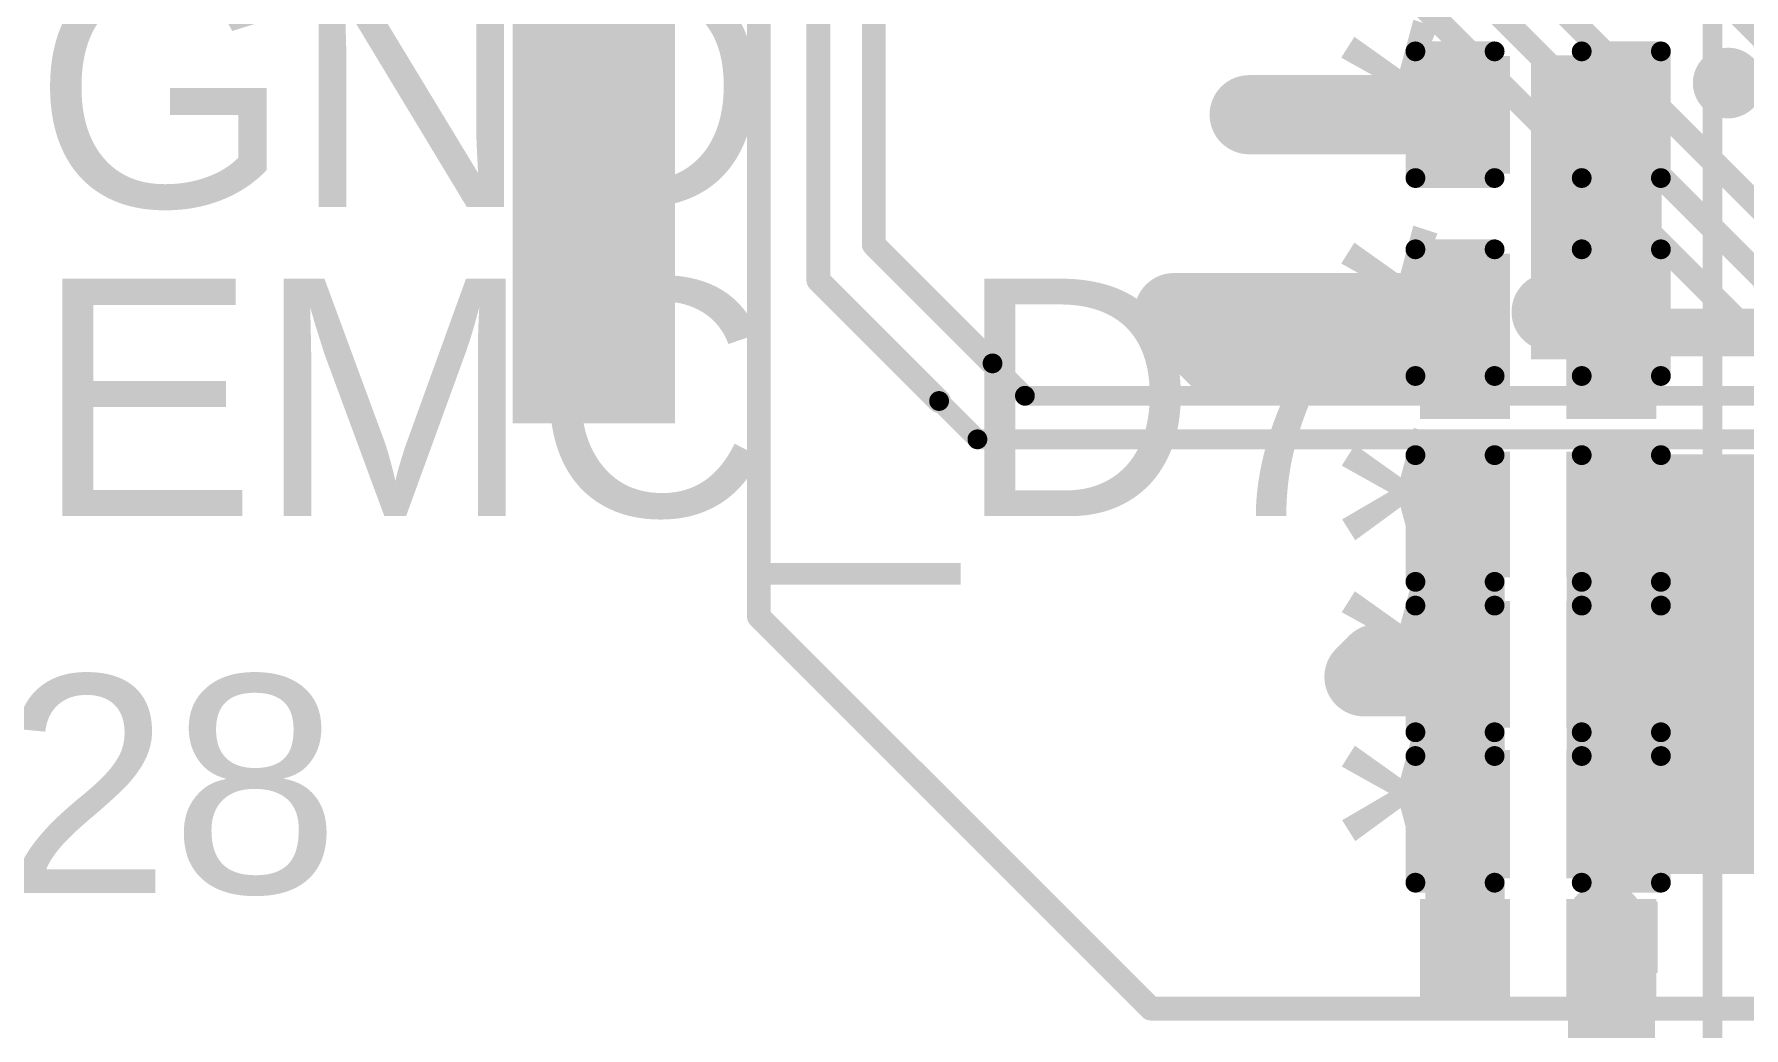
# Model space of a CAD drawing. Header units: millimetres. Extents: x -0.39 to 4.37, y -0.38 to 3.54.
# Drawn here: x 0.2079 to 0.6398, y 0.2082 to 0.4592 of the extents above; entities that cross this region are included whole.
import ezdxf

# ---------------------------------------------------------------- set-up
doc = ezdxf.new("R2010")
doc.units = ezdxf.units.MM
doc.header["$MEASUREMENT"] = 0
for name, color, linetype in [('BottomLayer', 5, 'Continuous'), ('BottomPaste', 16, 'Continuous'), ('BottomSolder', 6, 'Continuous'), ('TopLayer', 1, 'Continuous'), ('TopOverlay', 2, 'Continuous'), ('TopPaste', 8, 'Continuous'), ('TopSolder', 216, 'Continuous'), ('ViaHoleLayer', 16, 'Continuous')]:
    doc.layers.add(name, color=color, linetype=linetype)
doc.styles.add('Arial', font='', dxfattribs={"height": 0.2})
doc.styles.get('Arial').set_extended_font_data('Arial')

# ---------------------------------------------------------------- blocks, each defined once
blk = doc.blocks.new('C__0402_B_17')
at = {"layer": 'BottomLayer'}
for points in [[(-0.0095, 0.0125), (-0.0095, -0.0125), (-0.0275, -0.0125), (-0.0275, 0.0125)], [(0.0275, 0.0125), (0.0275, -0.0125), (0.0095, -0.0125), (0.0095, 0.0125)]]:
    blk.add_hatch(color=5, dxfattribs=at).paths.add_polyline_path(points)
at = {"layer": 'BottomPaste'}
for points in [[(-0.0095, 0.0125), (-0.0095, -0.0125), (-0.0275, -0.0125), (-0.0275, 0.0125)], [(0.0275, 0.0125), (0.0275, -0.0125), (0.0095, -0.0125), (0.0095, 0.0125)]]:
    blk.add_hatch(color=16, dxfattribs=at).paths.add_polyline_path(points)
at = {"layer": 'BottomSolder'}
for points in [[(-0.00714, 0.01486), (-0.00714, -0.01486), (-0.02986, -0.01486), (-0.02986, 0.01486)], [(0.02986, 0.01486), (0.02986, -0.01486), (0.00714, -0.01486), (0.00714, 0.01486)]]:
    blk.add_hatch(color=6, dxfattribs=at).paths.add_polyline_path(points)
blk = doc.blocks.new('C__0402_B_21')
at = {"layer": 'BottomLayer'}
for points in [[(-0.0095, 0.0125), (-0.0095, -0.0125), (-0.0275, -0.0125), (-0.0275, 0.0125)], [(0.0275, 0.0125), (0.0275, -0.0125), (0.0095, -0.0125), (0.0095, 0.0125)]]:
    blk.add_hatch(color=5, dxfattribs=at).paths.add_polyline_path(points)
at = {"layer": 'BottomPaste'}
for points in [[(-0.0095, 0.0125), (-0.0095, -0.0125), (-0.0275, -0.0125), (-0.0275, 0.0125)], [(0.0275, 0.0125), (0.0275, -0.0125), (0.0095, -0.0125), (0.0095, 0.0125)]]:
    blk.add_hatch(color=16, dxfattribs=at).paths.add_polyline_path(points)
at = {"layer": 'BottomSolder'}
for points in [[(-0.00714, 0.01486), (-0.00714, -0.01486), (-0.02986, -0.01486), (-0.02986, 0.01486)], [(0.02986, 0.01486), (0.02986, -0.01486), (0.00714, -0.01486), (0.00714, 0.01486)]]:
    blk.add_hatch(color=6, dxfattribs=at).paths.add_polyline_path(points)
blk = doc.blocks.new('C__0402_33')
at = {"layer": 'TopLayer'}
for points in [[(-0.0275, -0.0125), (-0.0275, 0.0125), (-0.0095, 0.0125), (-0.0095, -0.0125)], [(0.0095, -0.0125), (0.0095, 0.0125), (0.0275, 0.0125), (0.0275, -0.0125)]]:
    blk.add_hatch(color=1, dxfattribs=at).paths.add_polyline_path(points)
at = {"layer": 'TopPaste'}
for points in [[(-0.0275, -0.0125), (-0.0275, 0.0125), (-0.0095, 0.0125), (-0.0095, -0.0125)], [(0.0095, -0.0125), (0.0095, 0.0125), (0.0275, 0.0125), (0.0275, -0.0125)]]:
    blk.add_hatch(color=8, dxfattribs=at).paths.add_polyline_path(points)
at = {"layer": 'TopSolder'}
for points in [[(-0.02986, -0.01486), (-0.02986, 0.01486), (-0.00714, 0.01486), (-0.00714, -0.01486)], [(0.00714, -0.01486), (0.00714, 0.01486), (0.02986, 0.01486), (0.02986, -0.01486)]]:
    blk.add_hatch(color=216, dxfattribs=at).paths.add_polyline_path(points)
at = {"layer": 'TopOverlay', "const_width": 0.005}
for points in [[(-0.011, 0.016), (-0.031, 0.016)], [(-0.031, 0.016), (-0.031, -0.016)], [(0.031, 0.016), (0.011, 0.016)], [(0.031, 0.016), (0.031, -0.016)], [(-0.011, -0.016), (-0.031, -0.016)], [(0.031, -0.016), (0.011, -0.016)]]:
    blk.add_lwpolyline(points, dxfattribs=at)
at = {"layer": 'TopOverlay', "const_width": 0.0025}
for points in [[(-0.03225, 0.016, 1), (-0.02975, 0.016, 1)], [(-0.03225, 0.016, 1), (-0.02975, 0.016, 1)], [(-0.01225, 0.016, 1), (-0.00975, 0.016, 1)], [(0.00975, 0.016, 1), (0.01225, 0.016, 1)], [(0.02975, 0.016, 1), (0.03225, 0.016, 1)], [(0.02975, 0.016, 1), (0.03225, 0.016, 1)], [(-0.03225, -0.016, 1), (-0.02975, -0.016, 1)], [(-0.03225, -0.016, 1), (-0.02975, -0.016, 1)], [(-0.01225, -0.016, 1), (-0.00975, -0.016, 1)], [(0.00975, -0.016, 1), (0.01225, -0.016, 1)], [(0.02975, -0.016, 1), (0.03225, -0.016, 1)], [(0.02975, -0.016, 1), (0.03225, -0.016, 1)]]:
    blk.add_lwpolyline(points, format="xyb", close=True, dxfattribs=at)
blk = doc.blocks.new('C__0402_B_283')
at = {"layer": 'BottomLayer'}
for points in [[(-0.0095, 0.0125), (-0.0095, -0.0125), (-0.0275, -0.0125), (-0.0275, 0.0125)], [(0.0275, 0.0125), (0.0275, -0.0125), (0.0095, -0.0125), (0.0095, 0.0125)]]:
    blk.add_hatch(color=5, dxfattribs=at).paths.add_polyline_path(points)
at = {"layer": 'BottomPaste'}
for points in [[(-0.0095, 0.0125), (-0.0095, -0.0125), (-0.0275, -0.0125), (-0.0275, 0.0125)], [(0.0275, 0.0125), (0.0275, -0.0125), (0.0095, -0.0125), (0.0095, 0.0125)]]:
    blk.add_hatch(color=16, dxfattribs=at).paths.add_polyline_path(points)
at = {"layer": 'BottomSolder'}
for points in [[(-0.00714, 0.01486), (-0.00714, -0.01486), (-0.02986, -0.01486), (-0.02986, 0.01486)], [(0.02986, 0.01486), (0.02986, -0.01486), (0.00714, -0.01486), (0.00714, 0.01486)]]:
    blk.add_hatch(color=6, dxfattribs=at).paths.add_polyline_path(points)
blk = doc.blocks.new('C__0402_B_285')
at = {"layer": 'BottomLayer'}
for points in [[(-0.0095, 0.0125), (-0.0095, -0.0125), (-0.0275, -0.0125), (-0.0275, 0.0125)], [(0.0275, 0.0125), (0.0275, -0.0125), (0.0095, -0.0125), (0.0095, 0.0125)]]:
    blk.add_hatch(color=5, dxfattribs=at).paths.add_polyline_path(points)
at = {"layer": 'BottomPaste'}
for points in [[(-0.0095, 0.0125), (-0.0095, -0.0125), (-0.0275, -0.0125), (-0.0275, 0.0125)], [(0.0275, 0.0125), (0.0275, -0.0125), (0.0095, -0.0125), (0.0095, 0.0125)]]:
    blk.add_hatch(color=16, dxfattribs=at).paths.add_polyline_path(points)
at = {"layer": 'BottomSolder'}
for points in [[(-0.00714, 0.01486), (-0.00714, -0.01486), (-0.02986, -0.01486), (-0.02986, 0.01486)], [(0.02986, 0.01486), (0.02986, -0.01486), (0.00714, -0.01486), (0.00714, 0.01486)]]:
    blk.add_hatch(color=6, dxfattribs=at).paths.add_polyline_path(points)
blk = doc.blocks.new('C__0402_287')
at = {"layer": 'TopLayer'}
for points in [[(-0.0275, -0.0125), (-0.0275, 0.0125), (-0.0095, 0.0125), (-0.0095, -0.0125)], [(0.0095, -0.0125), (0.0095, 0.0125), (0.0275, 0.0125), (0.0275, -0.0125)]]:
    blk.add_hatch(color=1, dxfattribs=at).paths.add_polyline_path(points)
at = {"layer": 'TopPaste'}
for points in [[(-0.0275, -0.0125), (-0.0275, 0.0125), (-0.0095, 0.0125), (-0.0095, -0.0125)], [(0.0095, -0.0125), (0.0095, 0.0125), (0.0275, 0.0125), (0.0275, -0.0125)]]:
    blk.add_hatch(color=8, dxfattribs=at).paths.add_polyline_path(points)
at = {"layer": 'TopSolder'}
for points in [[(-0.02986, -0.01486), (-0.02986, 0.01486), (-0.00714, 0.01486), (-0.00714, -0.01486)], [(0.00714, -0.01486), (0.00714, 0.01486), (0.02986, 0.01486), (0.02986, -0.01486)]]:
    blk.add_hatch(color=216, dxfattribs=at).paths.add_polyline_path(points)
at = {"layer": 'TopOverlay', "const_width": 0.005}
for points in [[(-0.031, 0.016), (-0.031, -0.016)], [(-0.011, 0.016), (-0.031, 0.016)], [(0.031, 0.016), (0.011, 0.016)], [(0.031, 0.016), (0.031, -0.016)], [(-0.011, -0.016), (-0.031, -0.016)], [(0.031, -0.016), (0.011, -0.016)]]:
    blk.add_lwpolyline(points, dxfattribs=at)
at = {"layer": 'TopOverlay', "const_width": 0.0025}
for points in [[(-0.03225, 0.016, 1), (-0.02975, 0.016, 1)], [(-0.03225, 0.016, 1), (-0.02975, 0.016, 1)], [(-0.01225, 0.016, 1), (-0.00975, 0.016, 1)], [(0.00975, 0.016, 1), (0.01225, 0.016, 1)], [(0.02975, 0.016, 1), (0.03225, 0.016, 1)], [(0.02975, 0.016, 1), (0.03225, 0.016, 1)], [(-0.03225, -0.016, 1), (-0.02975, -0.016, 1)], [(-0.03225, -0.016, 1), (-0.02975, -0.016, 1)], [(-0.01225, -0.016, 1), (-0.00975, -0.016, 1)], [(0.00975, -0.016, 1), (0.01225, -0.016, 1)], [(0.02975, -0.016, 1), (0.03225, -0.016, 1)], [(0.02975, -0.016, 1), (0.03225, -0.016, 1)]]:
    blk.add_lwpolyline(points, format="xyb", close=True, dxfattribs=at)
blk = doc.blocks.new('C__0402_289')
at = {"layer": 'TopLayer'}
for points in [[(-0.0275, -0.0125), (-0.0275, 0.0125), (-0.0095, 0.0125), (-0.0095, -0.0125)], [(0.0095, -0.0125), (0.0095, 0.0125), (0.0275, 0.0125), (0.0275, -0.0125)]]:
    blk.add_hatch(color=1, dxfattribs=at).paths.add_polyline_path(points)
at = {"layer": 'TopPaste'}
for points in [[(-0.0275, -0.0125), (-0.0275, 0.0125), (-0.0095, 0.0125), (-0.0095, -0.0125)], [(0.0095, -0.0125), (0.0095, 0.0125), (0.0275, 0.0125), (0.0275, -0.0125)]]:
    blk.add_hatch(color=8, dxfattribs=at).paths.add_polyline_path(points)
at = {"layer": 'TopSolder'}
for points in [[(-0.02986, -0.01486), (-0.02986, 0.01486), (-0.00714, 0.01486), (-0.00714, -0.01486)], [(0.00714, -0.01486), (0.00714, 0.01486), (0.02986, 0.01486), (0.02986, -0.01486)]]:
    blk.add_hatch(color=216, dxfattribs=at).paths.add_polyline_path(points)
at = {"layer": 'TopOverlay', "const_width": 0.005}
for points in [[(-0.031, 0.016), (-0.031, -0.016)], [(-0.011, 0.016), (-0.031, 0.016)], [(0.031, 0.016), (0.011, 0.016)], [(0.031, 0.016), (0.031, -0.016)], [(-0.011, -0.016), (-0.031, -0.016)], [(0.031, -0.016), (0.011, -0.016)]]:
    blk.add_lwpolyline(points, dxfattribs=at)
at = {"layer": 'TopOverlay', "const_width": 0.0025}
for points in [[(-0.03225, 0.016, 1), (-0.02975, 0.016, 1)], [(-0.03225, 0.016, 1), (-0.02975, 0.016, 1)], [(-0.01225, 0.016, 1), (-0.00975, 0.016, 1)], [(0.00975, 0.016, 1), (0.01225, 0.016, 1)], [(0.02975, 0.016, 1), (0.03225, 0.016, 1)], [(0.02975, 0.016, 1), (0.03225, 0.016, 1)], [(-0.03225, -0.016, 1), (-0.02975, -0.016, 1)], [(-0.03225, -0.016, 1), (-0.02975, -0.016, 1)], [(-0.01225, -0.016, 1), (-0.00975, -0.016, 1)], [(0.00975, -0.016, 1), (0.01225, -0.016, 1)], [(0.02975, -0.016, 1), (0.03225, -0.016, 1)], [(0.02975, -0.016, 1), (0.03225, -0.016, 1)]]:
    blk.add_lwpolyline(points, format="xyb", close=True, dxfattribs=at)
blk = doc.blocks.new('C__0402_291')
at = {"layer": 'TopLayer'}
for points in [[(-0.0275, -0.0125), (-0.0275, 0.0125), (-0.0095, 0.0125), (-0.0095, -0.0125)], [(0.0095, -0.0125), (0.0095, 0.0125), (0.0275, 0.0125), (0.0275, -0.0125)]]:
    blk.add_hatch(color=1, dxfattribs=at).paths.add_polyline_path(points)
at = {"layer": 'TopPaste'}
for points in [[(-0.0275, -0.0125), (-0.0275, 0.0125), (-0.0095, 0.0125), (-0.0095, -0.0125)], [(0.0095, -0.0125), (0.0095, 0.0125), (0.0275, 0.0125), (0.0275, -0.0125)]]:
    blk.add_hatch(color=8, dxfattribs=at).paths.add_polyline_path(points)
at = {"layer": 'TopSolder'}
for points in [[(-0.02986, -0.01486), (-0.02986, 0.01486), (-0.00714, 0.01486), (-0.00714, -0.01486)], [(0.00714, -0.01486), (0.00714, 0.01486), (0.02986, 0.01486), (0.02986, -0.01486)]]:
    blk.add_hatch(color=216, dxfattribs=at).paths.add_polyline_path(points)
at = {"layer": 'TopOverlay', "const_width": 0.005}
for points in [[(-0.031, 0.016), (-0.031, -0.016)], [(-0.011, 0.016), (-0.031, 0.016)], [(0.031, 0.016), (0.011, 0.016)], [(0.031, 0.016), (0.031, -0.016)], [(-0.011, -0.016), (-0.031, -0.016)], [(0.031, -0.016), (0.011, -0.016)]]:
    blk.add_lwpolyline(points, dxfattribs=at)
at = {"layer": 'TopOverlay', "const_width": 0.0025}
for points in [[(-0.03225, 0.016, 1), (-0.02975, 0.016, 1)], [(-0.03225, 0.016, 1), (-0.02975, 0.016, 1)], [(-0.01225, 0.016, 1), (-0.00975, 0.016, 1)], [(0.00975, 0.016, 1), (0.01225, 0.016, 1)], [(0.02975, 0.016, 1), (0.03225, 0.016, 1)], [(0.02975, 0.016, 1), (0.03225, 0.016, 1)], [(-0.03225, -0.016, 1), (-0.02975, -0.016, 1)], [(-0.03225, -0.016, 1), (-0.02975, -0.016, 1)], [(-0.01225, -0.016, 1), (-0.00975, -0.016, 1)], [(0.00975, -0.016, 1), (0.01225, -0.016, 1)], [(0.02975, -0.016, 1), (0.03225, -0.016, 1)], [(0.02975, -0.016, 1), (0.03225, -0.016, 1)]]:
    blk.add_lwpolyline(points, format="xyb", close=True, dxfattribs=at)
blk = doc.blocks.new('C__0402_B_353')
at = {"layer": 'BottomLayer'}
for points in [[(-0.0095, 0.0125), (-0.0095, -0.0125), (-0.0275, -0.0125), (-0.0275, 0.0125)], [(0.0275, 0.0125), (0.0275, -0.0125), (0.0095, -0.0125), (0.0095, 0.0125)]]:
    blk.add_hatch(color=5, dxfattribs=at).paths.add_polyline_path(points)
at = {"layer": 'BottomPaste'}
for points in [[(-0.0095, 0.0125), (-0.0095, -0.0125), (-0.0275, -0.0125), (-0.0275, 0.0125)], [(0.0275, 0.0125), (0.0275, -0.0125), (0.0095, -0.0125), (0.0095, 0.0125)]]:
    blk.add_hatch(color=16, dxfattribs=at).paths.add_polyline_path(points)
at = {"layer": 'BottomSolder'}
for points in [[(-0.00714, 0.01486), (-0.00714, -0.01486), (-0.02986, -0.01486), (-0.02986, 0.01486)], [(0.02986, 0.01486), (0.02986, -0.01486), (0.00714, -0.01486), (0.00714, 0.01486)]]:
    blk.add_hatch(color=6, dxfattribs=at).paths.add_polyline_path(points)
blk = doc.blocks.new('C__0402_357')
at = {"layer": 'TopLayer'}
for points in [[(-0.0275, -0.0125), (-0.0275, 0.0125), (-0.0095, 0.0125), (-0.0095, -0.0125)], [(0.0095, -0.0125), (0.0095, 0.0125), (0.0275, 0.0125), (0.0275, -0.0125)]]:
    blk.add_hatch(color=1, dxfattribs=at).paths.add_polyline_path(points)
at = {"layer": 'TopPaste'}
for points in [[(-0.0275, -0.0125), (-0.0275, 0.0125), (-0.0095, 0.0125), (-0.0095, -0.0125)], [(0.0095, -0.0125), (0.0095, 0.0125), (0.0275, 0.0125), (0.0275, -0.0125)]]:
    blk.add_hatch(color=8, dxfattribs=at).paths.add_polyline_path(points)
at = {"layer": 'TopSolder'}
for points in [[(-0.02986, -0.01486), (-0.02986, 0.01486), (-0.00714, 0.01486), (-0.00714, -0.01486)], [(0.00714, -0.01486), (0.00714, 0.01486), (0.02986, 0.01486), (0.02986, -0.01486)]]:
    blk.add_hatch(color=216, dxfattribs=at).paths.add_polyline_path(points)
at = {"layer": 'TopOverlay', "const_width": 0.005}
for points in [[(-0.031, 0.016), (-0.031, -0.016)], [(-0.011, 0.016), (-0.031, 0.016)], [(0.031, 0.016), (0.011, 0.016)], [(0.031, 0.016), (0.031, -0.016)], [(-0.011, -0.016), (-0.031, -0.016)], [(0.031, -0.016), (0.011, -0.016)]]:
    blk.add_lwpolyline(points, dxfattribs=at)
at = {"layer": 'TopOverlay', "const_width": 0.0025}
for points in [[(-0.03225, 0.016, 1), (-0.02975, 0.016, 1)], [(-0.03225, 0.016, 1), (-0.02975, 0.016, 1)], [(-0.01225, 0.016, 1), (-0.00975, 0.016, 1)], [(0.00975, 0.016, 1), (0.01225, 0.016, 1)], [(0.02975, 0.016, 1), (0.03225, 0.016, 1)], [(0.02975, 0.016, 1), (0.03225, 0.016, 1)], [(-0.03225, -0.016, 1), (-0.02975, -0.016, 1)], [(-0.03225, -0.016, 1), (-0.02975, -0.016, 1)], [(-0.01225, -0.016, 1), (-0.00975, -0.016, 1)], [(0.00975, -0.016, 1), (0.01225, -0.016, 1)], [(0.02975, -0.016, 1), (0.03225, -0.016, 1)], [(0.02975, -0.016, 1), (0.03225, -0.016, 1)]]:
    blk.add_lwpolyline(points, format="xyb", close=True, dxfattribs=at)
blk = doc.blocks.new('FBGA_178_SDRAM_368')
at = {"layer": 'TopOverlay', "const_width": 0.005}
blk.add_lwpolyline([(-0.216, 0.227), (0.219, 0.227)], dxfattribs=at)

msp = doc.modelspace()

# ---------------------------------------------------------------- hatches: boundary and pattern name
at = {"layer": 'BottomLayer'}
for points in [[(0.32882, 0.36082), (0.36982, 0.36082), (0.36982, 0.72382), (0.32882, 0.72382)], [(0.595, 0.247), (0.659, 0.247), (0.659, 0.353), (0.595, 0.353)], [(0.595, 0.222), (0.618, 0.222), (0.618, 0.24), (0.595, 0.24)]]:
    msp.add_hatch(color=5, dxfattribs=at).paths.add_polyline_path(points)
h = msp.add_hatch(color=5, dxfattribs=at)
edge = h.paths.add_edge_path()
edge.add_arc((0.63582, 0.44682), 0.00492, 0, 360)
h = msp.add_hatch(color=5, dxfattribs=at)
edge = h.paths.add_edge_path()
edge.add_arc((0.51482, 0.43882), 0.00591, 0, 360)
h = msp.add_hatch(color=5, dxfattribs=at)
edge = h.paths.add_edge_path()
edge.add_arc((0.49582, 0.38882), 0.00591, 0, 360)
h = msp.add_hatch(color=5, dxfattribs=at)
edge = h.paths.add_edge_path()
edge.add_arc((0.591, 0.389), 0.00591, 0, 360)
h = msp.add_hatch(color=5, dxfattribs=at)
edge = h.paths.add_edge_path()
edge.add_arc((0.61882, 0.33882), 0.00492, 0, 360)
h = msp.add_hatch(color=5, dxfattribs=at)
edge = h.paths.add_edge_path()
edge.add_arc((0.54382, 0.29682), 0.00492, 0, 360)
h = msp.add_hatch(color=5, dxfattribs=at)
edge = h.paths.add_edge_path()
edge.add_arc((0.60632, 0.26582), 0.00591, 0, 360)
h = msp.add_hatch(color=5, dxfattribs=at)
edge = h.paths.add_edge_path()
edge.add_arc((0.60482, 0.23489), 0.00591, 0, 360)
at = {"layer": 'BottomSolder'}
h = msp.add_hatch(color=6, dxfattribs=at)
edge = h.paths.add_edge_path()
edge.add_arc((0.63582, 0.44682), 0.00892, 0, 360)
h = msp.add_hatch(color=6, dxfattribs=at)
edge = h.paths.add_edge_path()
edge.add_arc((0.51482, 0.43882), 0.00991, 0, 360)
h = msp.add_hatch(color=6, dxfattribs=at)
edge = h.paths.add_edge_path()
edge.add_arc((0.49582, 0.38882), 0.00991, 0, 360)
h = msp.add_hatch(color=6, dxfattribs=at)
edge = h.paths.add_edge_path()
edge.add_arc((0.591, 0.389), 0.00991, 0, 360)
h = msp.add_hatch(color=6, dxfattribs=at)
edge = h.paths.add_edge_path()
edge.add_arc((0.61882, 0.33882), 0.00892, 0, 360)
h = msp.add_hatch(color=6, dxfattribs=at)
edge = h.paths.add_edge_path()
edge.add_arc((0.54382, 0.29682), 0.00892, 0, 360)
h = msp.add_hatch(color=6, dxfattribs=at)
edge = h.paths.add_edge_path()
edge.add_arc((0.60632, 0.26582), 0.00991, 0, 360)
h = msp.add_hatch(color=6, dxfattribs=at)
edge = h.paths.add_edge_path()
edge.add_arc((0.60482, 0.23489), 0.00991, 0, 360)
at = {"layer": 'TopLayer'}
for points in [[(0.586, 0.377), (0.619, 0.377), (0.619, 0.45382), (0.586, 0.45382)], [(0.59682, 0.37682), (0.619, 0.37682), (0.619, 0.45382), (0.59682, 0.45382)], [(0.59682, 0.248), (0.66182, 0.248), (0.66182, 0.34582), (0.59682, 0.34582)]]:
    msp.add_hatch(color=1, dxfattribs=at).paths.add_polyline_path(points)
h = msp.add_hatch(color=1, dxfattribs=at)
edge = h.paths.add_edge_path()
edge.add_arc((0.63582, 0.44682), 0.00492, 0, 360)
h = msp.add_hatch(color=1, dxfattribs=at)
edge = h.paths.add_edge_path()
edge.add_arc((0.51482, 0.43882), 0.00591, 0, 360)
h = msp.add_hatch(color=1, dxfattribs=at)
edge = h.paths.add_edge_path()
edge.add_arc((0.49582, 0.38882), 0.00591, 0, 360)
h = msp.add_hatch(color=1, dxfattribs=at)
edge = h.paths.add_edge_path()
edge.add_arc((0.591, 0.389), 0.00591, 0, 360)
h = msp.add_hatch(color=1, dxfattribs=at)
edge = h.paths.add_edge_path()
edge.add_arc((0.61882, 0.33882), 0.00492, 0, 360)
h = msp.add_hatch(color=1, dxfattribs=at)
edge = h.paths.add_edge_path()
edge.add_arc((0.54382, 0.29682), 0.00492, 0, 360)
h = msp.add_hatch(color=1, dxfattribs=at)
edge = h.paths.add_edge_path()
edge.add_arc((0.60632, 0.26582), 0.00591, 0, 360)
h = msp.add_hatch(color=1, dxfattribs=at)
edge = h.paths.add_edge_path()
edge.add_arc((0.60482, 0.23489), 0.00591, 0, 360)
at = {"layer": 'TopSolder'}
h = msp.add_hatch(color=216, dxfattribs=at)
edge = h.paths.add_edge_path()
edge.add_arc((0.63582, 0.44682), 0.00892, 0, 360)
h = msp.add_hatch(color=216, dxfattribs=at)
edge = h.paths.add_edge_path()
edge.add_arc((0.51482, 0.43882), 0.00991, 0, 360)
h = msp.add_hatch(color=216, dxfattribs=at)
edge = h.paths.add_edge_path()
edge.add_arc((0.49582, 0.38882), 0.00991, 0, 360)
h = msp.add_hatch(color=216, dxfattribs=at)
edge = h.paths.add_edge_path()
edge.add_arc((0.591, 0.389), 0.00991, 0, 360)
h = msp.add_hatch(color=216, dxfattribs=at)
edge = h.paths.add_edge_path()
edge.add_arc((0.61882, 0.33882), 0.00892, 0, 360)
h = msp.add_hatch(color=216, dxfattribs=at)
edge = h.paths.add_edge_path()
edge.add_arc((0.54382, 0.29682), 0.00892, 0, 360)
h = msp.add_hatch(color=216, dxfattribs=at)
edge = h.paths.add_edge_path()
edge.add_arc((0.60632, 0.26582), 0.00991, 0, 360)
h = msp.add_hatch(color=216, dxfattribs=at)
edge = h.paths.add_edge_path()
edge.add_arc((0.60482, 0.23489), 0.00991, 0, 360)
at = {"layer": 'ViaHoleLayer'}
h = msp.add_hatch(color=16, dxfattribs=at)
edge = h.paths.add_edge_path()
edge.add_arc((0.63582, 0.44682), 0.00394, 0, 360)
h = msp.add_hatch(color=16, dxfattribs=at)
edge = h.paths.add_edge_path()
edge.add_arc((0.51482, 0.43882), 0.00394, 0, 360)
h = msp.add_hatch(color=16, dxfattribs=at)
edge = h.paths.add_edge_path()
edge.add_arc((0.49582, 0.38882), 0.00394, 0, 360)
h = msp.add_hatch(color=16, dxfattribs=at)
edge = h.paths.add_edge_path()
edge.add_arc((0.591, 0.389), 0.00394, 0, 360)
h = msp.add_hatch(color=16, dxfattribs=at)
edge = h.paths.add_edge_path()
edge.add_arc((0.61882, 0.33882), 0.00394, 0, 360)
h = msp.add_hatch(color=16, dxfattribs=at)
edge = h.paths.add_edge_path()
edge.add_arc((0.54382, 0.29682), 0.00394, 0, 360)
h = msp.add_hatch(color=16, dxfattribs=at)
edge = h.paths.add_edge_path()
edge.add_arc((0.60632, 0.26582), 0.00394, 0, 360)
h = msp.add_hatch(color=16, dxfattribs=at)
edge = h.paths.add_edge_path()
edge.add_arc((0.60482, 0.23489), 0.00394, 0, 360)

# ---------------------------------------------------------------- linework, layer by layer
at = {"layer": 'BottomLayer'}
for points, const_width in [([(0.54, 0.485), (0.67, 0.355)], 0.006), ([(0.573, 0.486), (0.66927, 0.38973)], 0.006), ([(0.55882, 0.48318), (0.66608, 0.37592)], 0.006), ([(0.63082, 0.47181), (0.69632, 0.40631)], 0.006), ([(0.49582, 0.38882), (0.50782, 0.37682)], 0.02), ([(0.591, 0.389), (0.59764, 0.389)], 0.012), ([(0.59764, 0.389), (0.60632, 0.38032)], 0.012), ([(0.50782, 0.37682), (0.56932, 0.37682)], 0.02), ([(0.60632, 0.37682), (0.60632, 0.38032)], 0.012), ([(0.56932, 0.30116), (0.56932, 0.33882)], 0.02), ([(0.60632, 0.30116), (0.60632, 0.33682)], 0.018), ([(0.60632, 0.34382), (1.05118, 0.34382)], 0.006), ([(0.56932, 0.26349), (0.56932, 0.30116)], 0.02), ([(0.56933, 0.26349), (0.56933, 0.30115)], 0.02), ([(0.54382, 0.29682), (0.54715, 0.30015)], 0.02), ([(0.54715, 0.30015), (0.56832, 0.30015)], 0.02), ([(0.60632, 0.26582), (0.60632, 0.30116)], 0.018), ([(0.56932, 0.22582), (0.56932, 0.26349)], 0.02), ([(0.60632, 0.26349), (0.60632, 0.26582)], 0.02), ([(0.60632, 0.26199), (0.60632, 0.26349)], 0.02), ([(0.60632, 0.26199), (0.60732, 0.26099)], 0.02), ([(0.60732, 0.26099), (0.61487, 0.26099)], 0.02), ([(0.60632, 0.18532), (0.60632, 0.22582)], 0.022)]:
    msp.add_lwpolyline(points, dxfattribs=dict(at, const_width=const_width))
for points, const_width in [([(0.49082, 0.38882, 1), (0.50082, 0.38882, 1)], 0.01), ([(0.588, 0.389, 1), (0.594, 0.389, 1)], 0.006), ([(0.59464, 0.389, 1), (0.60064, 0.389, 1)], 0.006), ([(0.59464, 0.389, 1), (0.60064, 0.389, 1)], 0.006), ([(0.50282, 0.37682, 1), (0.51282, 0.37682, 1)], 0.01), ([(0.50282, 0.37682, 1), (0.51282, 0.37682, 1)], 0.01), ([(0.56432, 0.37682, 1), (0.57432, 0.37682, 1)], 0.01), ([(0.60332, 0.38032, 1), (0.60932, 0.38032, 1)], 0.006), ([(0.60332, 0.38032, 1), (0.60932, 0.38032, 1)], 0.006), ([(0.60332, 0.37682, 1), (0.60932, 0.37682, 1)], 0.006), ([(0.56432, 0.33882, 1), (0.57432, 0.33882, 1)], 0.01), ([(0.60182, 0.33682, 1), (0.61082, 0.33682, 1)], 0.009), ([(0.60482, 0.34382, 1), (0.60782, 0.34382, 1)], 0.003), ([(0.56432, 0.30116, 1), (0.57432, 0.30116, 1)], 0.01), ([(0.56432, 0.30116, 1), (0.57432, 0.30116, 1)], 0.01), ([(0.56433, 0.30115, 1), (0.57433, 0.30115, 1)], 0.01), ([(0.53882, 0.29682, 1), (0.54882, 0.29682, 1)], 0.01), ([(0.54215, 0.30015, 1), (0.55215, 0.30015, 1)], 0.01), ([(0.54215, 0.30015, 1), (0.55215, 0.30015, 1)], 0.01), ([(0.56332, 0.30015, 1), (0.57332, 0.30015, 1)], 0.01), ([(0.60182, 0.30116, 1), (0.61082, 0.30116, 1)], 0.009), ([(0.60182, 0.30116, 1), (0.61082, 0.30116, 1)], 0.009), ([(0.56432, 0.26349, 1), (0.57432, 0.26349, 1)], 0.01), ([(0.56432, 0.26349, 1), (0.57432, 0.26349, 1)], 0.01), ([(0.56433, 0.26349, 1), (0.57433, 0.26349, 1)], 0.01), ([(0.60132, 0.26582, 1), (0.61132, 0.26582, 1)], 0.01), ([(0.60132, 0.26349, 1), (0.61132, 0.26349, 1)], 0.01), ([(0.60132, 0.26349, 1), (0.61132, 0.26349, 1)], 0.01), ([(0.60182, 0.26582, 1), (0.61082, 0.26582, 1)], 0.009), ([(0.60132, 0.26199, 1), (0.61132, 0.26199, 1)], 0.01), ([(0.60132, 0.26199, 1), (0.61132, 0.26199, 1)], 0.01), ([(0.60232, 0.26099, 1), (0.61232, 0.26099, 1)], 0.01), ([(0.60232, 0.26099, 1), (0.61232, 0.26099, 1)], 0.01), ([(0.60987, 0.26099, 1), (0.61987, 0.26099, 1)], 0.01), ([(0.56432, 0.22582, 1), (0.57432, 0.22582, 1)], 0.01), ([(0.60082, 0.22582, 1), (0.61182, 0.22582, 1)], 0.011)]:
    msp.add_lwpolyline(points, format="xyb", close=True, dxfattribs=dict(at, const_width=const_width))
at = {"layer": 'TopLayer'}
for points, const_width in [([(0.42, 0.406), (0.42, 0.933)], 0.006), ([(0.406, 0.397), (0.406, 0.80364)], 0.006), ([(0.391, 0.312), (0.391, 0.75444)], 0.006), ([(0.63583, 0.44681), (0.65414, 0.44681)], 0.007), ([(0.63582, 0.44682), (0.63583, 0.44681)], 0.006), ([(0.51482, 0.43882), (0.56932, 0.43882)], 0.02), ([(0.60791, 0.39991), (0.60791, 0.41532)], 0.012), ([(0.42, 0.406), (0.45, 0.376)], 0.006), ([(0.60791, 0.39532), (0.60791, 0.39991)], 0.012), ([(0.406, 0.397), (0.4365, 0.3665)], 0.006), ([(0.49582, 0.38882), (0.56932, 0.38882)], 0.02), ([(0.60791, 0.38891), (0.60791, 0.39532)], 0.012), ([(0.60614, 0.389), (0.60632, 0.38882)], 0.012), ([(0.60791, 0.38891), (0.613, 0.38382)], 0.012), ([(0.613, 0.38382), (0.65414, 0.38382)], 0.012), ([(0.45, 0.376), (0.45818, 0.36782)], 0.005), ([(0.4365, 0.3665), (0.44618, 0.35682)], 0.005), ([(0.45818, 0.36782), (0.66334, 0.36782)], 0.005), ([(0.44618, 0.35682), (0.67833, 0.35682)], 0.005), ([(0.56932, 0.29882), (0.56932, 0.33682)], 0.02), ([(0.391, 0.312), (0.49, 0.213)], 0.006), ([(0.54382, 0.29682), (0.56832, 0.29682)], 0.02), ([(0.56832, 0.29682), (0.56932, 0.29782)], 0.02), ([(0.56932, 0.29782), (0.56932, 0.29882)], 0.02), ([(0.56932, 0.26082), (0.56932, 0.29782)], 0.02), ([(0.49, 0.213), (0.66639, 0.213)], 0.006)]:
    msp.add_lwpolyline(points, dxfattribs=dict(at, const_width=const_width))
for points, const_width in [([(0.63408, 0.44681, 1), (0.63758, 0.44681, 1)], 0.0035), ([(0.63432, 0.44682, 1), (0.63732, 0.44682, 1)], 0.003), ([(0.63433, 0.44681, 1), (0.63733, 0.44681, 1)], 0.003), ([(0.50982, 0.43882, 1), (0.51982, 0.43882, 1)], 0.01), ([(0.56432, 0.43882, 1), (0.57432, 0.43882, 1)], 0.01), ([(0.60491, 0.41532, 1), (0.61091, 0.41532, 1)], 0.006), ([(0.4185, 0.406, 1), (0.4215, 0.406, 1)], 0.003), ([(0.4185, 0.406, 1), (0.4215, 0.406, 1)], 0.003), ([(0.60491, 0.39991, 1), (0.61091, 0.39991, 1)], 0.006), ([(0.60491, 0.39991, 1), (0.61091, 0.39991, 1)], 0.006), ([(0.4045, 0.397, 1), (0.4075, 0.397, 1)], 0.003), ([(0.4045, 0.397, 1), (0.4075, 0.397, 1)], 0.003), ([(0.49082, 0.38882, 1), (0.50082, 0.38882, 1)], 0.01), ([(0.56432, 0.38882, 1), (0.57432, 0.38882, 1)], 0.01), ([(0.60491, 0.39532, 1), (0.61091, 0.39532, 1)], 0.006), ([(0.60491, 0.39532, 1), (0.61091, 0.39532, 1)], 0.006), ([(0.60314, 0.389, 1), (0.60914, 0.389, 1)], 0.006), ([(0.60332, 0.38882, 1), (0.60932, 0.38882, 1)], 0.006), ([(0.60491, 0.38891, 1), (0.61091, 0.38891, 1)], 0.006), ([(0.60491, 0.38891, 1), (0.61091, 0.38891, 1)], 0.006), ([(0.61, 0.38382, 1), (0.616, 0.38382, 1)], 0.006), ([(0.61, 0.38382, 1), (0.616, 0.38382, 1)], 0.006), ([(0.4485, 0.376, 1), (0.4515, 0.376, 1)], 0.003), ([(0.44875, 0.376, 1), (0.45125, 0.376, 1)], 0.0025), ([(0.435, 0.3665, 1), (0.438, 0.3665, 1)], 0.003), ([(0.43525, 0.3665, 1), (0.43775, 0.3665, 1)], 0.0025), ([(0.45693, 0.36782, 1), (0.45943, 0.36782, 1)], 0.0025), ([(0.45693, 0.36782, 1), (0.45943, 0.36782, 1)], 0.0025), ([(0.44493, 0.35682, 1), (0.44743, 0.35682, 1)], 0.0025), ([(0.44493, 0.35682, 1), (0.44743, 0.35682, 1)], 0.0025), ([(0.56432, 0.33682, 1), (0.57432, 0.33682, 1)], 0.01), ([(0.3895, 0.312, 1), (0.3925, 0.312, 1)], 0.003), ([(0.3895, 0.312, 1), (0.3925, 0.312, 1)], 0.003), ([(0.53882, 0.29682, 1), (0.54882, 0.29682, 1)], 0.01), ([(0.56332, 0.29682, 1), (0.57332, 0.29682, 1)], 0.01), ([(0.56332, 0.29682, 1), (0.57332, 0.29682, 1)], 0.01), ([(0.56432, 0.29882, 1), (0.57432, 0.29882, 1)], 0.01), ([(0.56432, 0.29882, 1), (0.57432, 0.29882, 1)], 0.01), ([(0.56432, 0.29782, 1), (0.57432, 0.29782, 1)], 0.01), ([(0.56432, 0.29782, 1), (0.57432, 0.29782, 1)], 0.01), ([(0.56432, 0.29782, 1), (0.57432, 0.29782, 1)], 0.01), ([(0.56432, 0.26082, 1), (0.57432, 0.26082, 1)], 0.01), ([(0.4885, 0.213, 1), (0.4915, 0.213, 1)], 0.003), ([(0.4885, 0.213, 1), (0.4915, 0.213, 1)], 0.003)]:
    msp.add_lwpolyline(points, format="xyb", close=True, dxfattribs=dict(at, const_width=const_width))

# ---------------------------------------------------------------- block references
for name, p, rotation in [('FBGA_178_SDRAM_368', (0.85887, 0.35233), 90), ('C__0402_33', (0.58782, 0.43882), 180), ('C__0402_357', (0.58782, 0.38882), 180), ('C__0402_B_353', (0.58782, 0.37682), 180), ('C__0402_291', (0.58782, 0.33682), 180), ('C__0402_B_17', (0.58782, 0.33882), 180), ('C__0402_289', (0.58782, 0.29882), 180), ('C__0402_B_283', (0.58782, 0.30116), 180), ('C__0402_287', (0.58782, 0.26082), 180), ('C__0402_B_285', (0.58782, 0.26349), 180), ('C__0402_B_21', (0.58782, 0.22582), 180)]:
    msp.add_blockref(name, p, dxfattribs=dict(rotation=rotation))

# ---------------------------------------------------------------- texts
at = {"layer": 'TopOverlay', "style": 'Arial'}
for s, p in [('GND', (0.20774, 0.41552)), ('EMC_D7', (0.2082, 0.33741))]:
    msp.add_text(s, height=0.06, rotation=360, dxfattribs=at).set_placement(p)
at = {"layer": 'TopOverlay', "style": 'Arial', "text_generation_flag": 2}
for p in [(0.50625, 0.42889), (0.50625, 0.37689), (0.50638, 0.32582), (0.50638, 0.28882), (0.50638, 0.24982)]:
    msp.add_text('*', height=0.065, rotation=270, dxfattribs=at).set_placement(p)
at = {"layer": 'TopOverlay', "style": 'Arial'}
msp.add_text('SB28', height=0.055, dxfattribs=at).set_placement((0.09719, 0.24221))

doc.saveas('drawing.dxf')
